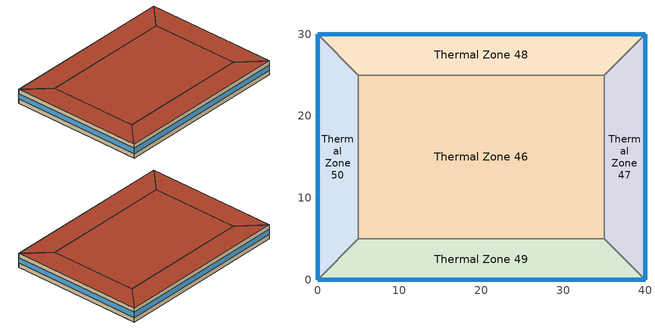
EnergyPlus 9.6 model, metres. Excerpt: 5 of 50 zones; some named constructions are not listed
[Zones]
Thermal Zone 46
 floor to Thermal Zone 41 (Interior Floor): 5,5 5,25 35,25 35,5 z28.8
 wall to Thermal Zone 50 (Interior Wall): 5,25 5,5 z28.8:32
 wall to Thermal Zone 48 (Interior Wall): 35,25 5,25 z28.8:32
 wall to Thermal Zone 47 (Interior Wall): 35,5 35,25 z28.8:32
 wall to Thermal Zone 49 (Interior Wall): 5,5 35,5 z28.8:32
 roof outside (Ext Roof): 35,5 35,25 5,25 5,5 z32
Thermal Zone 47
 floor to Thermal Zone 42 (Interior Floor): 35,5 35,25 40,30 40,0 z28.8
 wall outside (Ext Wall): 40,0 40,30 z28.8:32
 wall to Thermal Zone 49 (Interior Wall): 35,5 40,0 z28.8:32
 wall to Thermal Zone 48 (Interior Wall): 40,30 35,25 z28.8:32
 window (Ext Window): 40,0.01 40,29.99 z29.79:31.01
 roof outside (Ext Roof): 40,0 40,30 35,25 35,5 z32
Thermal Zone 48
 floor to Thermal Zone 43 (Interior Floor): 5,25 0,30 40,30 35,25 z28.8
 wall outside (Ext Wall): 40,30 0,30 z28.8:32
 wall to Thermal Zone 50 (Interior Wall): 0,30 5,25 z28.8:32
 window (Ext Window): 39.99,30 0.01,30 z29.79:31.01
 roof outside (Ext Roof): 35,25 40,30 0,30 5,25 z32
Thermal Zone 49
 floor to Thermal Zone 44 (Interior Floor): 35,5 40,0 0,0 5,5 z28.8
 wall outside (Ext Wall): 0,0 40,0 z28.8:32
 wall to Thermal Zone 50 (Interior Wall): 5,5 0,0 z28.8:32
 window (Ext Window): 0.01,0 39.99,0 z29.79:31.01
 roof outside (Ext Roof): 5,5 0,0 40,0 35,5 z32
Thermal Zone 50
 floor to Thermal Zone 45 (Interior Floor): 0,30 5,25 5,5 0,0 z28.8
 wall outside (Ext Wall): 0,30 0,0 z28.8:32
 window (Ext Window): 0,29.99 0,0.01 z29.79:31.01
 roof outside (Ext Roof): 0,0 5,5 5,25 0,30 z32
[SizingPeriod:DesignDay] Month=1; Day of Month=21; Day Type=WinterDesignDay; Daily Dry-Bulb Temperature Range {deltaC}=0; Dry-Bulb Temperature Range Modifier Type=DefaultMultipliers; Barometric Pressure {Pa}=86790; Wind Direction {deg}=140; Rain Indicator=No; Snow Indicator=No; Daylight Saving Time Indicator=No; Solar Model Indicator=ASHRAEClearSky; Sky Clearness=0; Begin Environment Reset Mode=FullResetAtBeginEnvironment
Name | Maximum Dry-Bulb Temperature {C} | Humidity Condition Type | Wetbulb or DewPoint at Maximum Dry-Bulb {C} | Wind Speed {m/s}
SALT-LAKE-CITY-IAP Ann Htg 99.6% Condns DB | -12.4 | Wetbulb | -12.4 | 2.6
SALT-LAKE-CITY-IAP Ann Htg Wind 99.6% Condns WS=>MCDB | 6.8 | Wetbulb | 6.8 | 12.4
SALT-LAKE-CITY-IAP Ann Hum_n 99.6% Condns DP=>MCDB | -10.7 | Dewpoint | -16.2 | 2.6
[Schedule:Day:Interval]
HtgSetp Summer Design Day 29; HtgSetp Summer Design Day 30; HtgSetp Summer Design Day 31; HtgSetp Summer Design Day 32; HtgSetp Summer Design Day 33; HtgSetp Summer Design Day 34; HtgSetp Summer Design Day 35; HtgSetp Summer Design Day 36; HtgSetp Summer Design Day 37; HtgSetp Summer Design Day 38; HtgSetp Summer Design Day 39; HtgSetp Summer Design Day 40; HtgSetp Summer Design Day 41; HtgSetp Summer Design Day 42; HtgSetp Summer Design Day 43; HtgSetp Summer Design Day 44; HtgSetp Summer Design Day 45; HtgSetp Summer Design Day 46; HtgSetp Summer Design Day 47; HtgSetp Summer Design Day 48; HtgSetp Summer Design Day 49; HtgSetp Summer Design Day 50: No, 24:00, 15.6
HtgSetp Winter Design Day 29; HtgSetp Winter Design Day 30; HtgSetp Winter Design Day 31; HtgSetp Winter Design Day 32; HtgSetp Winter Design Day 33; HtgSetp Winter Design Day 34; HtgSetp Winter Design Day 35; HtgSetp Winter Design Day 36; HtgSetp Winter Design Day 37; HtgSetp Winter Design Day 38; HtgSetp Winter Design Day 39; HtgSetp Winter Design Day 40; HtgSetp Winter Design Day 41; HtgSetp Winter Design Day 42; HtgSetp Winter Design Day 43; HtgSetp Winter Design Day 44; HtgSetp Winter Design Day 45; HtgSetp Winter Design Day 46; HtgSetp Winter Design Day 47; HtgSetp Winter Design Day 48; HtgSetp Winter Design Day 49; HtgSetp Winter Design Day 50: No, 24:00, 21
ClgSetp Summer Design Day 29; ClgSetp Summer Design Day 30; ClgSetp Summer Design Day 31; ClgSetp Summer Design Day 32; ClgSetp Summer Design Day 33; ClgSetp Summer Design Day 34; ClgSetp Summer Design Day 35; ClgSetp Summer Design Day 36; ClgSetp Summer Design Day 37; ClgSetp Summer Design Day 38; ClgSetp Summer Design Day 39; ClgSetp Summer Design Day 40; ClgSetp Summer Design Day 41; ClgSetp Summer Design Day 42; ClgSetp Summer Design Day 43; ClgSetp Summer Design Day 44; ClgSetp Summer Design Day 45; ClgSetp Summer Design Day 46; ClgSetp Summer Design Day 47; ClgSetp Summer Design Day 48; ClgSetp Summer Design Day 49; ClgSetp Summer Design Day 50: No, 06:00, 26.7, 22:00, 24, 24:00, 26.7
ClgSetp Winter Design Day 29; ClgSetp Winter Design Day 30; ClgSetp Winter Design Day 31; ClgSetp Winter Design Day 32; ClgSetp Winter Design Day 33; ClgSetp Winter Design Day 34; ClgSetp Winter Design Day 35; ClgSetp Winter Design Day 36; ClgSetp Winter Design Day 37; ClgSetp Winter Design Day 38; ClgSetp Winter Design Day 39; ClgSetp Winter Design Day 40; ClgSetp Winter Design Day 41; ClgSetp Winter Design Day 42; ClgSetp Winter Design Day 43; ClgSetp Winter Design Day 44; ClgSetp Winter Design Day 45; ClgSetp Winter Design Day 46; ClgSetp Winter Design Day 47; ClgSetp Winter Design Day 48; ClgSetp Winter Design Day 49; ClgSetp Winter Design Day 50: No, 24:00, 26.7
ClgSetp Default Schedule 29; ClgSetp Default Schedule 30; ClgSetp Default Schedule 31; ClgSetp Default Schedule 32; ClgSetp Default Schedule 33; ClgSetp Default Schedule 34; ClgSetp Default Schedule 35; ClgSetp Default Schedule 36; ClgSetp Default Schedule 37; ClgSetp Default Schedule 38; ClgSetp Default Schedule 39; ClgSetp Default Schedule 40; ClgSetp Default Schedule 41; ClgSetp Default Schedule 42; ClgSetp Default Schedule 43; ClgSetp Default Schedule 44; ClgSetp Default Schedule 45; ClgSetp Default Schedule 46; ClgSetp Default Schedule 47; ClgSetp Default Schedule 48; ClgSetp Default Schedule 49; ClgSetp Default Schedule 50: Temperature 37, No, 01:00, 28, 02:00, 28, 03:00, 28, 04:00, 28, 05:00, 28, 06:00, 28, 07:00, 28, 08:00, 28, 09:00, 24, 10:00, 24, 11:00, 24, 12:00, 24, 13:00, 24, 14:00, 24, 15:00, 24, 16:00, 24, 17:00, 24, 18:00, 24, 19:00, 28, 20:00, 28, 21:00, 28, 22:00, 28, 23:00, 28, 24:00, 28
HtgSetp Default Schedule 29; HtgSetp Default Schedule 30; HtgSetp Default Schedule 31; HtgSetp Default Schedule 32; HtgSetp Default Schedule 33; HtgSetp Default Schedule 34; HtgSetp Default Schedule 35; HtgSetp Default Schedule 36; HtgSetp Default Schedule 37; HtgSetp Default Schedule 38; HtgSetp Default Schedule 39; HtgSetp Default Schedule 40; HtgSetp Default Schedule 41; HtgSetp Default Schedule 42; HtgSetp Default Schedule 43; HtgSetp Default Schedule 44; HtgSetp Default Schedule 45; HtgSetp Default Schedule 46; HtgSetp Default Schedule 47; HtgSetp Default Schedule 48; HtgSetp Default Schedule 49; HtgSetp Default Schedule 50: Temperature 36, No, 01:00, 18, 02:00, 18, 03:00, 18, 04:00, 18, 05:00, 18, 06:00, 18, 07:00, 18, 08:00, 18, 09:00, 21, 10:00, 21, 11:00, 21, 12:00, 21, 13:00, 21, 14:00, 21, 15:00, 21, 16:00, 21, 17:00, 21, 18:00, 21, 19:00, 18, 20:00, 18, 21:00, 18, 22:00, 18, 23:00, 18, 24:00, 18
[Schedule:Week:Daily]
HtgSetp 29 Week Rule - Jan1-Dec31: HtgSetp Default Schedule 29, HtgSetp Default Schedule 29, HtgSetp Default Schedule 29, HtgSetp Default Schedule 29, HtgSetp Default Schedule 29, HtgSetp Default Schedule 29, HtgSetp Default Schedule 29, HtgSetp Default Schedule 29, HtgSetp Summer Design Day 29, HtgSetp Winter Design Day 29, HtgSetp Default Schedule 29, HtgSetp Default Schedule 29
ClgSetp 29 Week Rule - Jan1-Dec31: ClgSetp Default Schedule 29, ClgSetp Default Schedule 29, ClgSetp Default Schedule 29, ClgSetp Default Schedule 29, ClgSetp Default Schedule 29, ClgSetp Default Schedule 29, ClgSetp Default Schedule 29, ClgSetp Default Schedule 29, ClgSetp Summer Design Day 29, ClgSetp Winter Design Day 29, ClgSetp Default Schedule 29, ClgSetp Default Schedule 29
HtgSetp 30 Week Rule - Jan1-Dec31: HtgSetp Default Schedule 30, HtgSetp Default Schedule 30, HtgSetp Default Schedule 30, HtgSetp Default Schedule 30, HtgSetp Default Schedule 30, HtgSetp Default Schedule 30, HtgSetp Default Schedule 30, HtgSetp Default Schedule 30, HtgSetp Summer Design Day 30, HtgSetp Winter Design Day 30, HtgSetp Default Schedule 30, HtgSetp Default Schedule 30
ClgSetp 30 Week Rule - Jan1-Dec31: ClgSetp Default Schedule 30, ClgSetp Default Schedule 30, ClgSetp Default Schedule 30, ClgSetp Default Schedule 30, ClgSetp Default Schedule 30, ClgSetp Default Schedule 30, ClgSetp Default Schedule 30, ClgSetp Default Schedule 30, ClgSetp Summer Design Day 30, ClgSetp Winter Design Day 30, ClgSetp Default Schedule 30, ClgSetp Default Schedule 30
HtgSetp 31 Week Rule - Jan1-Dec31: HtgSetp Default Schedule 31, HtgSetp Default Schedule 31, HtgSetp Default Schedule 31, HtgSetp Default Schedule 31, HtgSetp Default Schedule 31, HtgSetp Default Schedule 31, HtgSetp Default Schedule 31, HtgSetp Default Schedule 31, HtgSetp Summer Design Day 31, HtgSetp Winter Design Day 31, HtgSetp Default Schedule 31, HtgSetp Default Schedule 31
ClgSetp 31 Week Rule - Jan1-Dec31: ClgSetp Default Schedule 31, ClgSetp Default Schedule 31, ClgSetp Default Schedule 31, ClgSetp Default Schedule 31, ClgSetp Default Schedule 31, ClgSetp Default Schedule 31, ClgSetp Default Schedule 31, ClgSetp Default Schedule 31, ClgSetp Summer Design Day 31, ClgSetp Winter Design Day 31, ClgSetp Default Schedule 31, ClgSetp Default Schedule 31
HtgSetp 32 Week Rule - Jan1-Dec31: HtgSetp Default Schedule 32, HtgSetp Default Schedule 32, HtgSetp Default Schedule 32, HtgSetp Default Schedule 32, HtgSetp Default Schedule 32, HtgSetp Default Schedule 32, HtgSetp Default Schedule 32, HtgSetp Default Schedule 32, HtgSetp Summer Design Day 32, HtgSetp Winter Design Day 32, HtgSetp Default Schedule 32, HtgSetp Default Schedule 32
ClgSetp 32 Week Rule - Jan1-Dec31: ClgSetp Default Schedule 32, ClgSetp Default Schedule 32, ClgSetp Default Schedule 32, ClgSetp Default Schedule 32, ClgSetp Default Schedule 32, ClgSetp Default Schedule 32, ClgSetp Default Schedule 32, ClgSetp Default Schedule 32, ClgSetp Summer Design Day 32, ClgSetp Winter Design Day 32, ClgSetp Default Schedule 32, ClgSetp Default Schedule 32
HtgSetp 33 Week Rule - Jan1-Dec31: HtgSetp Default Schedule 33, HtgSetp Default Schedule 33, HtgSetp Default Schedule 33, HtgSetp Default Schedule 33, HtgSetp Default Schedule 33, HtgSetp Default Schedule 33, HtgSetp Default Schedule 33, HtgSetp Default Schedule 33, HtgSetp Summer Design Day 33, HtgSetp Winter Design Day 33, HtgSetp Default Schedule 33, HtgSetp Default Schedule 33
ClgSetp 33 Week Rule - Jan1-Dec31: ClgSetp Default Schedule 33, ClgSetp Default Schedule 33, ClgSetp Default Schedule 33, ClgSetp Default Schedule 33, ClgSetp Default Schedule 33, ClgSetp Default Schedule 33, ClgSetp Default Schedule 33, ClgSetp Default Schedule 33, ClgSetp Summer Design Day 33, ClgSetp Winter Design Day 33, ClgSetp Default Schedule 33, ClgSetp Default Schedule 33
HtgSetp 34 Week Rule - Jan1-Dec31: HtgSetp Default Schedule 34, HtgSetp Default Schedule 34, HtgSetp Default Schedule 34, HtgSetp Default Schedule 34, HtgSetp Default Schedule 34, HtgSetp Default Schedule 34, HtgSetp Default Schedule 34, HtgSetp Default Schedule 34, HtgSetp Summer Design Day 34, HtgSetp Winter Design Day 34, HtgSetp Default Schedule 34, HtgSetp Default Schedule 34
ClgSetp 34 Week Rule - Jan1-Dec31: ClgSetp Default Schedule 34, ClgSetp Default Schedule 34, ClgSetp Default Schedule 34, ClgSetp Default Schedule 34, ClgSetp Default Schedule 34, ClgSetp Default Schedule 34, ClgSetp Default Schedule 34, ClgSetp Default Schedule 34, ClgSetp Summer Design Day 34, ClgSetp Winter Design Day 34, ClgSetp Default Schedule 34, ClgSetp Default Schedule 34
HtgSetp 35 Week Rule - Jan1-Dec31: HtgSetp Default Schedule 35, HtgSetp Default Schedule 35, HtgSetp Default Schedule 35, HtgSetp Default Schedule 35, HtgSetp Default Schedule 35, HtgSetp Default Schedule 35, HtgSetp Default Schedule 35, HtgSetp Default Schedule 35, HtgSetp Summer Design Day 35, HtgSetp Winter Design Day 35, HtgSetp Default Schedule 35, HtgSetp Default Schedule 35
ClgSetp 35 Week Rule - Jan1-Dec31: ClgSetp Default Schedule 35, ClgSetp Default Schedule 35, ClgSetp Default Schedule 35, ClgSetp Default Schedule 35, ClgSetp Default Schedule 35, ClgSetp Default Schedule 35, ClgSetp Default Schedule 35, ClgSetp Default Schedule 35, ClgSetp Summer Design Day 35, ClgSetp Winter Design Day 35, ClgSetp Default Schedule 35, ClgSetp Default Schedule 35
HtgSetp 36 Week Rule - Jan1-Dec31: HtgSetp Default Schedule 36, HtgSetp Default Schedule 36, HtgSetp Default Schedule 36, HtgSetp Default Schedule 36, HtgSetp Default Schedule 36, HtgSetp Default Schedule 36, HtgSetp Default Schedule 36, HtgSetp Default Schedule 36, HtgSetp Summer Design Day 36, HtgSetp Winter Design Day 36, HtgSetp Default Schedule 36, HtgSetp Default Schedule 36
ClgSetp 36 Week Rule - Jan1-Dec31: ClgSetp Default Schedule 36, ClgSetp Default Schedule 36, ClgSetp Default Schedule 36, ClgSetp Default Schedule 36, ClgSetp Default Schedule 36, ClgSetp Default Schedule 36, ClgSetp Default Schedule 36, ClgSetp Default Schedule 36, ClgSetp Summer Design Day 36, ClgSetp Winter Design Day 36, ClgSetp Default Schedule 36, ClgSetp Default Schedule 36
HtgSetp 37 Week Rule - Jan1-Dec31: HtgSetp Default Schedule 37, HtgSetp Default Schedule 37, HtgSetp Default Schedule 37, HtgSetp Default Schedule 37, HtgSetp Default Schedule 37, HtgSetp Default Schedule 37, HtgSetp Default Schedule 37, HtgSetp Default Schedule 37, HtgSetp Summer Design Day 37, HtgSetp Winter Design Day 37, HtgSetp Default Schedule 37, HtgSetp Default Schedule 37
ClgSetp 37 Week Rule - Jan1-Dec31: ClgSetp Default Schedule 37, ClgSetp Default Schedule 37, ClgSetp Default Schedule 37, ClgSetp Default Schedule 37, ClgSetp Default Schedule 37, ClgSetp Default Schedule 37, ClgSetp Default Schedule 37, ClgSetp Default Schedule 37, ClgSetp Summer Design Day 37, ClgSetp Winter Design Day 37, ClgSetp Default Schedule 37, ClgSetp Default Schedule 37
HtgSetp 38 Week Rule - Jan1-Dec31: HtgSetp Default Schedule 38, HtgSetp Default Schedule 38, HtgSetp Default Schedule 38, HtgSetp Default Schedule 38, HtgSetp Default Schedule 38, HtgSetp Default Schedule 38, HtgSetp Default Schedule 38, HtgSetp Default Schedule 38, HtgSetp Summer Design Day 38, HtgSetp Winter Design Day 38, HtgSetp Default Schedule 38, HtgSetp Default Schedule 38
ClgSetp 38 Week Rule - Jan1-Dec31: ClgSetp Default Schedule 38, ClgSetp Default Schedule 38, ClgSetp Default Schedule 38, ClgSetp Default Schedule 38, ClgSetp Default Schedule 38, ClgSetp Default Schedule 38, ClgSetp Default Schedule 38, ClgSetp Default Schedule 38, ClgSetp Summer Design Day 38, ClgSetp Winter Design Day 38, ClgSetp Default Schedule 38, ClgSetp Default Schedule 38
HtgSetp 39 Week Rule - Jan1-Dec31: HtgSetp Default Schedule 39, HtgSetp Default Schedule 39, HtgSetp Default Schedule 39, HtgSetp Default Schedule 39, HtgSetp Default Schedule 39, HtgSetp Default Schedule 39, HtgSetp Default Schedule 39, HtgSetp Default Schedule 39, HtgSetp Summer Design Day 39, HtgSetp Winter Design Day 39, HtgSetp Default Schedule 39, HtgSetp Default Schedule 39
ClgSetp 39 Week Rule - Jan1-Dec31: ClgSetp Default Schedule 39, ClgSetp Default Schedule 39, ClgSetp Default Schedule 39, ClgSetp Default Schedule 39, ClgSetp Default Schedule 39, ClgSetp Default Schedule 39, ClgSetp Default Schedule 39, ClgSetp Default Schedule 39, ClgSetp Summer Design Day 39, ClgSetp Winter Design Day 39, ClgSetp Default Schedule 39, ClgSetp Default Schedule 39
HtgSetp 40 Week Rule - Jan1-Dec31: HtgSetp Default Schedule 40, HtgSetp Default Schedule 40, HtgSetp Default Schedule 40, HtgSetp Default Schedule 40, HtgSetp Default Schedule 40, HtgSetp Default Schedule 40, HtgSetp Default Schedule 40, HtgSetp Default Schedule 40, HtgSetp Summer Design Day 40, HtgSetp Winter Design Day 40, HtgSetp Default Schedule 40, HtgSetp Default Schedule 40
ClgSetp 40 Week Rule - Jan1-Dec31: ClgSetp Default Schedule 40, ClgSetp Default Schedule 40, ClgSetp Default Schedule 40, ClgSetp Default Schedule 40, ClgSetp Default Schedule 40, ClgSetp Default Schedule 40, ClgSetp Default Schedule 40, ClgSetp Default Schedule 40, ClgSetp Summer Design Day 40, ClgSetp Winter Design Day 40, ClgSetp Default Schedule 40, ClgSetp Default Schedule 40
HtgSetp 41 Week Rule - Jan1-Dec31: HtgSetp Default Schedule 41, HtgSetp Default Schedule 41, HtgSetp Default Schedule 41, HtgSetp Default Schedule 41, HtgSetp Default Schedule 41, HtgSetp Default Schedule 41, HtgSetp Default Schedule 41, HtgSetp Default Schedule 41, HtgSetp Summer Design Day 41, HtgSetp Winter Design Day 41, HtgSetp Default Schedule 41, HtgSetp Default Schedule 41
ClgSetp 41 Week Rule - Jan1-Dec31: ClgSetp Default Schedule 41, ClgSetp Default Schedule 41, ClgSetp Default Schedule 41, ClgSetp Default Schedule 41, ClgSetp Default Schedule 41, ClgSetp Default Schedule 41, ClgSetp Default Schedule 41, ClgSetp Default Schedule 41, ClgSetp Summer Design Day 41, ClgSetp Winter Design Day 41, ClgSetp Default Schedule 41, ClgSetp Default Schedule 41
HtgSetp 42 Week Rule - Jan1-Dec31: HtgSetp Default Schedule 42, HtgSetp Default Schedule 42, HtgSetp Default Schedule 42, HtgSetp Default Schedule 42, HtgSetp Default Schedule 42, HtgSetp Default Schedule 42, HtgSetp Default Schedule 42, HtgSetp Default Schedule 42, HtgSetp Summer Design Day 42, HtgSetp Winter Design Day 42, HtgSetp Default Schedule 42, HtgSetp Default Schedule 42
ClgSetp 42 Week Rule - Jan1-Dec31: ClgSetp Default Schedule 42, ClgSetp Default Schedule 42, ClgSetp Default Schedule 42, ClgSetp Default Schedule 42, ClgSetp Default Schedule 42, ClgSetp Default Schedule 42, ClgSetp Default Schedule 42, ClgSetp Default Schedule 42, ClgSetp Summer Design Day 42, ClgSetp Winter Design Day 42, ClgSetp Default Schedule 42, ClgSetp Default Schedule 42
HtgSetp 43 Week Rule - Jan1-Dec31: HtgSetp Default Schedule 43, HtgSetp Default Schedule 43, HtgSetp Default Schedule 43, HtgSetp Default Schedule 43, HtgSetp Default Schedule 43, HtgSetp Default Schedule 43, HtgSetp Default Schedule 43, HtgSetp Default Schedule 43, HtgSetp Summer Design Day 43, HtgSetp Winter Design Day 43, HtgSetp Default Schedule 43, HtgSetp Default Schedule 43
ClgSetp 43 Week Rule - Jan1-Dec31: ClgSetp Default Schedule 43, ClgSetp Default Schedule 43, ClgSetp Default Schedule 43, ClgSetp Default Schedule 43, ClgSetp Default Schedule 43, ClgSetp Default Schedule 43, ClgSetp Default Schedule 43, ClgSetp Default Schedule 43, ClgSetp Summer Design Day 43, ClgSetp Winter Design Day 43, ClgSetp Default Schedule 43, ClgSetp Default Schedule 43
HtgSetp 44 Week Rule - Jan1-Dec31: HtgSetp Default Schedule 44, HtgSetp Default Schedule 44, HtgSetp Default Schedule 44, HtgSetp Default Schedule 44, HtgSetp Default Schedule 44, HtgSetp Default Schedule 44, HtgSetp Default Schedule 44, HtgSetp Default Schedule 44, HtgSetp Summer Design Day 44, HtgSetp Winter Design Day 44, HtgSetp Default Schedule 44, HtgSetp Default Schedule 44
ClgSetp 44 Week Rule - Jan1-Dec31: ClgSetp Default Schedule 44, ClgSetp Default Schedule 44, ClgSetp Default Schedule 44, ClgSetp Default Schedule 44, ClgSetp Default Schedule 44, ClgSetp Default Schedule 44, ClgSetp Default Schedule 44, ClgSetp Default Schedule 44, ClgSetp Summer Design Day 44, ClgSetp Winter Design Day 44, ClgSetp Default Schedule 44, ClgSetp Default Schedule 44
HtgSetp 45 Week Rule - Jan1-Dec31: HtgSetp Default Schedule 45, HtgSetp Default Schedule 45, HtgSetp Default Schedule 45, HtgSetp Default Schedule 45, HtgSetp Default Schedule 45, HtgSetp Default Schedule 45, HtgSetp Default Schedule 45, HtgSetp Default Schedule 45, HtgSetp Summer Design Day 45, HtgSetp Winter Design Day 45, HtgSetp Default Schedule 45, HtgSetp Default Schedule 45
ClgSetp 45 Week Rule - Jan1-Dec31: ClgSetp Default Schedule 45, ClgSetp Default Schedule 45, ClgSetp Default Schedule 45, ClgSetp Default Schedule 45, ClgSetp Default Schedule 45, ClgSetp Default Schedule 45, ClgSetp Default Schedule 45, ClgSetp Default Schedule 45, ClgSetp Summer Design Day 45, ClgSetp Winter Design Day 45, ClgSetp Default Schedule 45, ClgSetp Default Schedule 45
HtgSetp 46 Week Rule - Jan1-Dec31: HtgSetp Default Schedule 46, HtgSetp Default Schedule 46, HtgSetp Default Schedule 46, HtgSetp Default Schedule 46, HtgSetp Default Schedule 46, HtgSetp Default Schedule 46, HtgSetp Default Schedule 46, HtgSetp Default Schedule 46, HtgSetp Summer Design Day 46, HtgSetp Winter Design Day 46, HtgSetp Default Schedule 46, HtgSetp Default Schedule 46
ClgSetp 46 Week Rule - Jan1-Dec31: ClgSetp Default Schedule 46, ClgSetp Default Schedule 46, ClgSetp Default Schedule 46, ClgSetp Default Schedule 46, ClgSetp Default Schedule 46, ClgSetp Default Schedule 46, ClgSetp Default Schedule 46, ClgSetp Default Schedule 46, ClgSetp Summer Design Day 46, ClgSetp Winter Design Day 46, ClgSetp Default Schedule 46, ClgSetp Default Schedule 46
HtgSetp 47 Week Rule - Jan1-Dec31: HtgSetp Default Schedule 47, HtgSetp Default Schedule 47, HtgSetp Default Schedule 47, HtgSetp Default Schedule 47, HtgSetp Default Schedule 47, HtgSetp Default Schedule 47, HtgSetp Default Schedule 47, HtgSetp Default Schedule 47, HtgSetp Summer Design Day 47, HtgSetp Winter Design Day 47, HtgSetp Default Schedule 47, HtgSetp Default Schedule 47
ClgSetp 47 Week Rule - Jan1-Dec31: ClgSetp Default Schedule 47, ClgSetp Default Schedule 47, ClgSetp Default Schedule 47, ClgSetp Default Schedule 47, ClgSetp Default Schedule 47, ClgSetp Default Schedule 47, ClgSetp Default Schedule 47, ClgSetp Default Schedule 47, ClgSetp Summer Design Day 47, ClgSetp Winter Design Day 47, ClgSetp Default Schedule 47, ClgSetp Default Schedule 47
HtgSetp 48 Week Rule - Jan1-Dec31: HtgSetp Default Schedule 48, HtgSetp Default Schedule 48, HtgSetp Default Schedule 48, HtgSetp Default Schedule 48, HtgSetp Default Schedule 48, HtgSetp Default Schedule 48, HtgSetp Default Schedule 48, HtgSetp Default Schedule 48, HtgSetp Summer Design Day 48, HtgSetp Winter Design Day 48, HtgSetp Default Schedule 48, HtgSetp Default Schedule 48
ClgSetp 48 Week Rule - Jan1-Dec31: ClgSetp Default Schedule 48, ClgSetp Default Schedule 48, ClgSetp Default Schedule 48, ClgSetp Default Schedule 48, ClgSetp Default Schedule 48, ClgSetp Default Schedule 48, ClgSetp Default Schedule 48, ClgSetp Default Schedule 48, ClgSetp Summer Design Day 48, ClgSetp Winter Design Day 48, ClgSetp Default Schedule 48, ClgSetp Default Schedule 48
HtgSetp 49 Week Rule - Jan1-Dec31: HtgSetp Default Schedule 49, HtgSetp Default Schedule 49, HtgSetp Default Schedule 49, HtgSetp Default Schedule 49, HtgSetp Default Schedule 49, HtgSetp Default Schedule 49, HtgSetp Default Schedule 49, HtgSetp Default Schedule 49, HtgSetp Summer Design Day 49, HtgSetp Winter Design Day 49, HtgSetp Default Schedule 49, HtgSetp Default Schedule 49
ClgSetp 49 Week Rule - Jan1-Dec31: ClgSetp Default Schedule 49, ClgSetp Default Schedule 49, ClgSetp Default Schedule 49, ClgSetp Default Schedule 49, ClgSetp Default Schedule 49, ClgSetp Default Schedule 49, ClgSetp Default Schedule 49, ClgSetp Default Schedule 49, ClgSetp Summer Design Day 49, ClgSetp Winter Design Day 49, ClgSetp Default Schedule 49, ClgSetp Default Schedule 49
HtgSetp 50 Week Rule - Jan1-Dec31: HtgSetp Default Schedule 50, HtgSetp Default Schedule 50, HtgSetp Default Schedule 50, HtgSetp Default Schedule 50, HtgSetp Default Schedule 50, HtgSetp Default Schedule 50, HtgSetp Default Schedule 50, HtgSetp Default Schedule 50, HtgSetp Summer Design Day 50, HtgSetp Winter Design Day 50, HtgSetp Default Schedule 50, HtgSetp Default Schedule 50
ClgSetp 50 Week Rule - Jan1-Dec31: ClgSetp Default Schedule 50, ClgSetp Default Schedule 50, ClgSetp Default Schedule 50, ClgSetp Default Schedule 50, ClgSetp Default Schedule 50, ClgSetp Default Schedule 50, ClgSetp Default Schedule 50, ClgSetp Default Schedule 50, ClgSetp Summer Design Day 50, ClgSetp Winter Design Day 50, ClgSetp Default Schedule 50, ClgSetp Default Schedule 50
[Curve:Biquadratic] Output Unit Type=Dimensionless
Name | Coefficient1 Constant | Coefficient2 x | Coefficient3 x**2 | Coefficient4 y | Coefficient5 y**2 | Coefficient6 x*y | Minimum Value of x | Maximum Value of x | Minimum Value of y | Maximum Value of y | Input Unit Type for X | Input Unit Type for Y | Minimum Curve Output | Maximum Curve Output
VRF System VRFCoolCapFT 1 | 0.576883 | 0.017448 | 0.000583269 | -1.76324e-06 | -7.474e-09 | -1.30413e-07 | 15 | 24 | -5 | 23 | Temperature | Temperature
VRF System VRFCoolCapFTHi 1 | 0.686736 | 0.0207631 | 0.0005447 | -0.0016218 | -4.259e-07 | -0.0003392 | 15 | 24 | 16 | 43 | Temperature | Temperature
VRF System VRFCoolEIRFT 1 | 0.989011 | -0.0234797 | 0.000199711 | 0.00596834 | -1.0289e-07 | -0.00015686 | 15 | 24 | -5 | 23 | Temperature | Temperature
VRF System VRFCoolEIRFTHi 1 | -1.43951 | 0.161985 | -0.00349118 | 0.0269443 | 0.000134616 | -0.000671494 | 15 | 23.9 | 16.8 | 43.3 | Temperature | Temperature
VRF System VRFHeatCapFT 1 | 1.01209 | -0.00124676 | -0.000127185 | 0.0267564 | -4.986e-07 | -0.000263524 | 21.1 | 27.2 | -20 | 3.33 | Temperature | Temperature
VRF System VRFHeatCapFTHi 1 | 2.58599 | -0.0953227 | 0.000955329 | 0 | 0 | 0 | 21.1 | 27.2 | -9.44 | 15 | Temperature | Temperature
VRF System VRFHeatEIRFT 1 | 0.722429 | 0.00345666 | 0.000650703 | -0.00264354 | 0.00124648 | -0.000100916 | 21.1 | 27.2 | -20 | 3.33 | Temperature | Temperature
VRF System VRFHeatEIRFTHi 1 | 1.38857 | -0.0229771 | 0.000537274 | -0.0273937 | 0.000403043 | -5.9786e-05 | 21.1 | 27.2 | 0 | 1 | Temperature | Temperature
VRF System CoolingLengthCorrectionFactor 1 | 2.03882 | -0.00242606 | 3.5512e-06 | -1.68581 | 0.668703 | -4.5706e-05 | 7.62 | 182.88 | 0.8 | 1.5 | Temperature | Temperature
VRF System HeatingLengthCorrectionFactor 1 | 1 | 0 | 0 | 0 | 0 | 0 | 0 | 1 | 0 | 1 | Dimensionless | Dimensionless
VRF System Heat Recovery Cooling Cap Modifier 1; VRF System Heat Recovery Heating Cap Modifier 1 | 0.9 | 0 | 0 | 0 | 0 | 0 | 0 | 1 | 0 | 1 | Dimensionless | Dimensionless
VRF System Heat Recovery Cooling Energy Modifier 1; VRF System Heat Recovery Heating Energy Modifier 1 | 1.1 | 0 | 0 | 0 | 0 | 0 | 0 | 1 | 0 | 1 | Dimensionless | Dimensionless
VRFTUCoolCapFT | 0.0585884 | 0.0587397 | -0.000210275 | 0.010937 | -0.000121955 | -0.000524662 | 15 | 23.89 | 20 | 43.33 | Temperature | Temperature | 0.8083 | 1.2583
Coil Heating DX Variable Refrigerant Flow 1 VRFTUHeatCAPFT | 0.375444 | 0.0668191 | -0.00194171 | 0.0442618 | -0.000400958 | -0.00148198 | 21.11 | 27.22 | -15 | 18.33 | Temperature | Temperature | 0.6074 | 1
[Curve:Cubic]
Name | Coefficient1 Constant | Coefficient2 x | Coefficient3 x**2 | Coefficient4 x**3 | Minimum Value of x | Maximum Value of x | Input Unit Type for X | Output Unit Type
VRF System VRFCoolCapFTBoundary 1 | 25.73 | -0.0315004 | -0.014166 | 0 | 11 | 30 | Temperature | Temperature
VRF System VRFCoolEIRFTBoundary 1 | 25.7347 | -0.0315004 | -0.014166 | 0 | 15 | 24 | Temperature | Temperature
VRF System CoolingEIRLowPLR 1 | 0.454123 | -0.172969 | 1.08287 | -0.361848 | 0.5 | 1 | Temperature | Temperature
VRF System CoolingEIRHiPLR 1; VRF System HeatingEIRHiPLR 1 | 1 | 0 | 0 | 0 | 1 | 1.5 | Dimensionless | Dimensionless
VRF System CoolingCombRatio 1 | 0.576593 | 0.634941 | -0.307609 | 0.0960753 | 1 | 1.5 | Dimensionless | Dimensionless
VRF System VRFCPLFFPLR 1; VRF System VRFCPLFFPLR 2 | 0.85 | 0.15 | 0 | 0 | 1 | 1 | Dimensionless | Dimensionless
VRF System VRFHeatCapFTBoundary 1; VRF System VRFHeatEIRFTBoundary 1 | 58.577 | -3.0255 | 0.0193 | 0 | 15 | 23.9 | Temperature | Temperature
VRF System HeatingEIRLowPLR 1 | 0.392474 | 0.0760164 | 0.698324 | -0.168841 | 0.5 | 1 | Dimensionless | Dimensionless
VRF System HeatingCombRatio 1 | 0.76672 | 0.26173 | -0.015911 | -0.0125388 | 1 | 1.5 | Dimensionless | Dimensionless
Fan On Off Efficiency Curve 6 | 1 | 0 | 0 | 0 | 0 | 1
[Curve:Quadratic] Coefficient1 Constant=0.8; Coefficient2 x=0.2; Coefficient3 x**2=0; Minimum Value of x=0.5; Maximum Value of x=1.5
VRFACCoolCapFFF; Coil Heating DX Variable Refrigerant Flow 1 VRFACCoolCapFFF
[Curve:Exponent]
Fan On Off Power Curve 19: Coefficient1 Constant=1; Coefficient2 Constant=0; Coefficient3 Constant=0; Minimum Value of x=0; Maximum Value of x=1
[Schedule:Constant]
Always On Discrete hvac_library: 1
